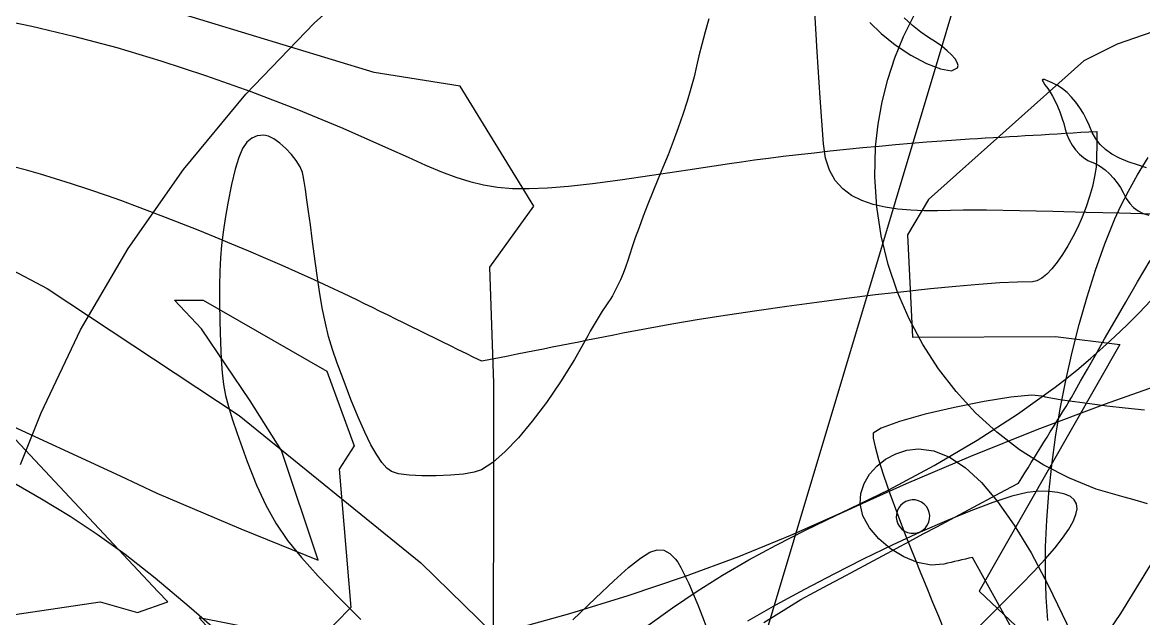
# Model space of a CAD drawing. Extents: x -75 to 75, y -75 to 75.
# Drawn here: x -40.25 to -2.49, y 26.54 to 46.63 of the extents above; entities that cross this region are included whole.
import ezdxf

# ---------------------------------------------------------------- set-up
doc = ezdxf.new("R2010")
doc.units = 0
for name, color, linetype in [('butterfly', 7, 'CONTINUOUS'), ('cat', 7, 'CONTINUOUS'), ('crown', 7, 'CONTINUOUS'), ('darth', 7, 'CONTINUOUS'), ('hellokitty', 7, 'CONTINUOUS'), ('ironman', 7, 'CONTINUOUS'), ('jackskellington', 7, 'CONTINUOUS'), ('mushroom', 7, 'CONTINUOUS'), ('skullbones', 7, 'CONTINUOUS'), ('star', 7, 'CONTINUOUS'), ('thundercats', 7, 'CONTINUOUS'), ('wolf', 7, 'CONTINUOUS')]:
    doc.layers.add(name, color=color, linetype=linetype)

msp = doc.modelspace()

# ---------------------------------------------------------------- linework, layer by layer
at = {"layer": 'butterfly', "color": 7}
for points in [[(-46.224258, 41.264339), (-39.412116, 37.661541), (-32.953929, 33.385564), (-26.827814, 28.416892), (-21.011893, 22.736018), (-15.484285, 16.323427), (-10.223111, 9.159608), (-5.206491, 1.225043), (-4.764156, 0.482658), (-4.337767, -0.215814), (-3.937639, -0.854652), (-3.574085, -1.418165), (-3.257419, -1.890634), (-2.997955, -2.256365), (-2.806006, -2.499641), (-2.691887, -2.604769), (-2.444586, -2.319922)], [(-6.909248, 26.163771), (-7.133199, 26.570162), (-7.357151, 26.976554), (-7.581102, 27.382954), (-7.805053, 27.789345), (-8.029004, 28.19574), (-8.252955, 28.602137), (-8.373348, 28.573607), (-8.493742, 28.54508), (-8.614136, 28.516553), (-8.734529, 28.488023), (-8.854923, 28.459493), (-8.975316, 28.430961), (-9.09571, 28.402434), (-9.216103, 28.373904), (-9.644556, 28.343678), (-10.1036, 28.432183), (-10.567165, 28.620665), (-11.009185, 28.890362), (-11.403592, 29.222518), (-11.724319, 29.598381), (-11.945297, 29.999185), (-12.04046, 30.406186), (-12.01528, 30.755001), (-11.905765, 31.090437), (-11.722602, 31.402425), (-11.476477, 31.680888), (-11.178075, 31.915753), (-10.838083, 32.096946), (-10.467187, 32.214398), (-10.076073, 32.258024), (-9.554378, 32.191332), (-9.027574, 31.981751), (-8.494624, 31.628194), (-7.954497, 31.129567), (-7.406155, 30.484793), (-6.848566, 29.692785), (-6.280696, 28.752454), (-5.70151, 27.662715), (-4.6193, 25.411778)], [(-42.380611, 23.162846), (-38.859804, 21.161252), (-35.239178, 19.256715), (-31.732291, 17.548867), (-28.552699, 16.137333), (-25.913954, 15.121739), (-24.029614, 14.601728), (-23.113232, 14.676912), (-23.05955, 15.078195), (-23.356838, 15.743988), (-23.989828, 16.657033), (-24.943251, 17.800084), (-26.201838, 19.155891), (-27.750321, 20.707202), (-29.573432, 22.436778), (-31.655901, 24.327357), (-33.27523, 25.76034), (-34.630007, 26.934342), (-35.782239, 27.896443), (-36.793938, 28.693744), (-37.727117, 29.373326), (-38.643789, 29.98228), (-39.605963, 30.567702), (-40.67565, 31.176673)], [(-9.834098, 29.60185), (-9.767322, 29.694244), (-9.721667, 29.79524), (-9.696944, 29.901573), (-9.692962, 30.00998), (-9.709529, 30.117185), (-9.746454, 30.219928), (-9.803546, 30.314927), (-9.880615, 30.398925), (-9.973003, 30.465704), (-10.074, 30.511359), (-10.180336, 30.536082), (-10.288743, 30.540061), (-10.395951, 30.523495), (-10.498691, 30.486569), (-10.593693, 30.429481), (-10.677687, 30.352409), (-10.744464, 30.260018), (-10.79012, 30.159022), (-10.814842, 30.052689), (-10.818825, 29.944279), (-10.802258, 29.837074), (-10.765333, 29.734331), (-10.708241, 29.639335), (-10.631172, 29.55534), (-10.538783, 29.488563), (-10.437786, 29.442908), (-10.331449, 29.418185), (-10.223043, 29.414206), (-10.115835, 29.430772), (-10.013096, 29.467698), (-9.918095, 29.524795), (-9.834099, 29.601856)]]:
    msp.add_lwpolyline(points, dxfattribs=at)
at = {"layer": 'cat', "color": 7}
msp.add_lwpolyline([(-15.284804, 26.408548), (-14.868269, 26.665977), (-14.451726, 26.923411), (-14.035194, 27.180846), (-13.576753, 27.426309), (-13.118325, 27.671772), (-12.659883, 27.917237), (-12.201444, 28.162703), (-11.743003, 28.408163), (-11.284561, 28.653631), (-10.826122, 28.89908), (-10.367683, 29.144548), (-9.909252, 29.390011), (-9.450811, 29.635474), (-8.992369, 29.880937), (-8.53393, 30.126405), (-8.075491, 30.371868), (-7.617049, 30.617322), (-7.158619, 30.862785), (-6.70018, 31.108248), (-6.593649, 31.280432), (-6.487122, 31.452621), (-6.380594, 31.624805), (-6.274075, 31.796989), (-6.167547, 31.969178), (-6.06102, 32.141359), (-5.954489, 32.31354), (-5.847962, 32.485735), (-5.741443, 32.657916), (-5.634912, 32.830097), (-5.528385, 33.002292), (-5.421857, 33.174473), (-5.315338, 33.346654), (-5.20881, 33.518849), (-5.102283, 33.691027), (-4.995752, 33.863211), (-4.920478, 33.991859), (-4.790687, 34.220992), (-4.610352, 34.541749), (-4.383485, 34.945251), (-4.11407, 35.422593), (-3.806121, 35.964906), (-3.46363, 36.563293), (-3.090591, 37.208893), (-2.691004, 37.892791), (-2.268876, 38.606127)], dxfattribs=at)
at = {"layer": 'crown', "color": 7}
for points in [[(-2.364313, 30.401363), (-2.58896, 30.477834), (-2.848343, 30.552451), (-3.143229, 30.627206), (-4.086048, 30.903786), (-4.990348, 31.26649), (-5.852401, 31.710064), (-6.668478, 32.229232), (-7.434851, 32.818754), (-8.147792, 33.473355), (-8.803573, 34.187789), (-9.398465, 34.956788), (-9.928741, 35.775089), (-10.390672, 36.637444), (-10.78053, 37.538579), (-11.094587, 38.473249), (-11.329115, 39.436194), (-11.480385, 40.42214), (-11.544669, 41.425841), (-11.518239, 42.44203), (-11.435179, 43.205478), (-11.296984, 43.961647), (-11.105683, 44.707631), (-10.863307, 45.440545), (-10.571885, 46.157477), (-10.233446, 46.855542)], [(-4.334029, 25.130939), (-3.252476, 26.706826), (-2.256005, 28.33938)]]:
    msp.add_lwpolyline(points, dxfattribs=at)
at = {"layer": 'darth', "color": 7}
msp.add_lwpolyline([(-2.462116, 33.558597), (-3.11415, 33.630346), (-3.730984, 33.702434), (-4.298507, 33.772908), (-4.802608, 33.839826), (-5.229175, 33.901243), (-5.564098, 33.955212), (-5.793265, 33.999781), (-5.902564, 34.033015), (-6.268252, 34.072222), (-6.95815, 34.006196), (-7.859654, 33.859638), (-8.860155, 33.657237), (-9.847049, 33.423709), (-10.70773, 33.183738), (-11.32959, 32.962033), (-11.600025, 32.783293), (-11.598953, 32.624213), (-11.536053, 32.324109), (-11.417138, 31.900392), (-11.248012, 31.370475), (-11.034477, 30.751784), (-10.782334, 30.06172), (-10.497385, 29.317714), (-10.185432, 28.537172), (-9.989359, 28.056562), (-9.793286, 27.575957), (-9.597213, 27.095347), (-9.40114, 26.614742), (-9.205068, 26.134132)], dxfattribs=at)
at = {"layer": 'hellokitty', "color": 7}
for points in [[(-41.298932, 46.789279), (-39.936124, 46.509665), (-38.526085, 46.174114), (-37.075762, 45.784176), (-35.5921, 45.341392), (-34.082047, 44.847294), (-32.552541, 44.303424), (-31.010535, 43.71133), (-29.46297, 43.072554), (-27.91679, 42.388625), (-27.255513, 42.086303), (-26.66951, 41.823718), (-26.141055, 41.600076), (-25.65242, 41.414586), (-25.185879, 41.266464), (-24.723705, 41.15491), (-24.248169, 41.079142), (-23.741547, 41.038361), (-23.186109, 41.031785), (-22.56413, 41.058624), (-21.857882, 41.118083), (-21.049638, 41.209368), (-20.12167, 41.331691), (-19.056253, 41.484266), (-17.835659, 41.666297), (-16.442161, 41.876998), (-16.031987, 41.936999), (-15.589702, 41.997908), (-15.119454, 42.059288), (-14.625392, 42.120728), (-14.111665, 42.18179), (-13.582423, 42.24205), (-13.041815, 42.301088), (-12.493989, 42.358475), (-11.943095, 42.413785), (-11.393282, 42.466594), (-10.848698, 42.516474), (-10.313494, 42.562999), (-9.791818, 42.60575), (-9.28782, 42.644296), (-8.805647, 42.678216), (-8.34945, 42.707076), (-8.081676, 42.722937), (-7.813903, 42.738798), (-7.546129, 42.754659), (-7.278356, 42.770519), (-7.010582, 42.786409), (-6.742809, 42.802269), (-6.475035, 42.81813), (-6.207262, 42.833991), (-5.939488, 42.849852), (-5.671715, 42.865741), (-5.403941, 42.881602), (-5.136168, 42.897463), (-4.868394, 42.913324), (-4.600621, 42.929213), (-4.332847, 42.945074), (-4.065074, 42.960935), (-4.06561, 42.903751), (-4.066147, 42.84657), (-4.066683, 42.789386), (-4.067219, 42.732205), (-4.067755, 42.675021), (-4.068291, 42.61784), (-4.068828, 42.560656), (-4.069364, 42.503475), (-4.0699, 42.446288), (-4.070436, 42.38911), (-4.070973, 42.331926), (-4.071509, 42.274743), (-4.072045, 42.217559), (-4.072581, 42.160378), (-4.073117, 42.103194), (-4.073654, 42.046013), (-4.091761, 41.751991), (-4.139007, 41.43659), (-4.212493, 41.105386), (-4.30932, 40.763934), (-4.426589, 40.417808), (-4.561399, 40.072571), (-4.710852, 39.733786), (-4.872049, 39.407029), (-5.04209, 39.09786), (-5.218075, 38.811842), (-5.397106, 38.554543), (-5.576283, 38.331534), (-5.752706, 38.148383), (-5.923477, 38.010647), (-6.085696, 37.923892), (-6.236464, 37.893697), (-6.733964, 37.882831), (-7.337688, 37.851663), (-8.035293, 37.801757), (-8.814436, 37.734676), (-9.662772, 37.651965), (-10.567959, 37.55518), (-11.517653, 37.445881), (-12.499512, 37.325626), (-13.50119, 37.195959), (-14.510345, 37.058443), (-15.514634, 36.914631), (-16.501713, 36.766081), (-17.459239, 36.614344), (-18.374868, 36.460976), (-19.236257, 36.307532), (-20.031063, 36.155572), (-20.327923, 36.096503), (-20.624783, 36.037434), (-20.921642, 35.978365), (-21.218502, 35.919301), (-21.515362, 35.860232), (-21.812222, 35.801166), (-22.109082, 35.742097), (-22.405942, 35.683025), (-22.702802, 35.623961), (-22.999662, 35.564892), (-23.296522, 35.505826), (-23.593382, 35.446757), (-23.890241, 35.387688), (-24.187101, 35.328619), (-24.483961, 35.269555), (-24.780821, 35.210486), (-25.043891, 35.339724), (-25.30696, 35.468962), (-25.570029, 35.5982), (-25.833099, 35.727435), (-26.096168, 35.856676), (-26.359238, 35.985914), (-26.622307, 36.115149), (-26.885377, 36.24439), (-27.148446, 36.373631), (-27.411515, 36.502869), (-27.674585, 36.632107), (-27.937654, 36.761345), (-28.200724, 36.890583), (-28.463793, 37.019821), (-28.726861, 37.149056), (-28.989932, 37.278297), (-29.440437, 37.496401), (-29.920952, 37.723026), (-30.427174, 37.956373), (-30.954797, 38.194653), (-31.499514, 38.43606), (-32.057021, 38.6788), (-32.623009, 38.921076), (-33.193177, 39.161086), (-33.763215, 39.397041), (-34.32882, 39.627137), (-34.885684, 39.849579), (-35.4295, 40.062569), (-35.955969, 40.26431), (-36.460777, 40.453001), (-36.939624, 40.62685), (-37.388202, 40.784059), (-38.015889, 40.997278), (-38.596415, 41.189316), (-39.135118, 41.361243), (-39.637335, 41.514114), (-40.108403, 41.64898), (-40.553665, 41.766915)], [(-5.711778, 26.473391), (-5.771602, 27.263738), (-5.797827, 28.094064), (-5.791285, 28.958846), (-5.752812, 29.852576), (-5.68324, 30.769722), (-5.583401, 31.704772), (-5.454133, 32.652198), (-5.296265, 33.60649), (-5.110633, 34.562117), (-4.898069, 35.51357), (-4.659406, 36.45532), (-4.39548, 37.38185), (-4.107125, 38.287634), (-3.795171, 39.167165), (-3.460453, 40.01491), (-3.261081, 40.451234), (-3.003486, 40.946887), (-2.693534, 41.49374), (-2.33709, 42.083664)]]:
    msp.add_lwpolyline(points, dxfattribs=at)
at = {"layer": 'ironman', "color": 7}
for points in [[(-7.786601, 40.307132), (-8.163246, 40.308825), (-8.568033, 40.301713), (-8.993965, 40.291694), (-9.434045, 40.284582), (-9.881274, 40.286275), (-10.328656, 40.30239), (-10.769193, 40.338828), (-11.195887, 40.401391), (-11.60174, 40.495873), (-11.979756, 40.62808), (-12.322936, 40.803817), (-12.624283, 41.028881), (-12.8768, 41.309082), (-13.073488, 41.650213), (-13.20735, 42.058089), (-13.271389, 42.538502), (-13.378824, 44.088768), (-13.480623, 45.640022), (-13.579134, 47.19196)], [(-2.172881, 40.169545), (-3.299916, 40.199069), (-4.425423, 40.230751), (-5.548784, 40.261448), (-6.66938, 40.288005), (-7.786601, 40.30714)]]:
    msp.add_lwpolyline(points, dxfattribs=at)
at = {"layer": 'jackskellington', "color": 7}
for points in [[(-17.131925, 46.751377), (-17.254743, 46.311649), (-17.367002, 45.890963), (-17.464873, 45.502738), (-17.54453, 45.160397), (-17.630588, 44.802528), (-17.739257, 44.40519), (-17.867261, 43.978219), (-18.011326, 43.53145), (-18.168175, 43.074713), (-18.334535, 42.617843), (-18.50713, 42.170676), (-18.682685, 41.743041), (-18.850075, 41.34234), (-19.018284, 40.928023), (-19.182766, 40.512053), (-19.338979, 40.106392), (-19.482381, 39.723005), (-19.608429, 39.373859), (-19.712579, 39.070914), (-19.790288, 38.826139), (-19.859016, 38.609734), (-19.937424, 38.388102), (-20.022775, 38.167503), (-20.112331, 37.954203), (-20.203353, 37.754465), (-20.293104, 37.574546), (-20.378846, 37.420718), (-20.45784, 37.299238), (-20.538561, 37.183863), (-20.629253, 37.047544), (-20.726828, 36.895316), (-20.828204, 36.732203), (-20.930294, 36.563253), (-21.030014, 36.393491), (-21.124278, 36.227954), (-21.210002, 36.071682), (-21.657811, 35.277124), (-22.12493, 34.523529), (-22.601602, 33.823231), (-23.078068, 33.188553), (-23.544571, 32.631833), (-23.991352, 32.16539), (-24.408655, 31.801552), (-24.78672, 31.552649), (-25.031945, 31.471039), (-25.395228, 31.409085), (-25.836607, 31.367562), (-26.316125, 31.347242), (-26.793822, 31.348935), (-27.229739, 31.373376), (-27.583916, 31.421356), (-27.816395, 31.493662), (-27.973394, 31.609884), (-28.140348, 31.797502), (-28.319084, 32.059991), (-28.511424, 32.400845), (-28.719193, 32.823541), (-28.94422, 33.331558), (-29.188325, 33.92839), (-29.453338, 34.617509), (-29.645604, 35.142832), (-29.804332, 35.611019), (-29.936155, 36.050899), (-30.047712, 36.491301), (-30.145634, 36.961046), (-30.236558, 37.488973), (-30.32712, 38.103904), (-30.423953, 38.834674), (-30.489054, 39.33666), (-30.552754, 39.815388), (-30.613452, 40.259636), (-30.669535, 40.658174), (-30.719403, 40.999792), (-30.761446, 41.273257), (-30.794057, 41.467347), (-30.815619, 41.570841), (-30.89652, 41.765213), (-31.026394, 41.974035), (-31.192419, 42.184869), (-31.381785, 42.385269), (-31.581674, 42.562795), (-31.779269, 42.70501), (-31.961757, 42.799459), (-32.116322, 42.833709), (-32.338922, 42.811442), (-32.528987, 42.736839), (-32.69269, 42.598251), (-32.836194, 42.384022), (-32.965678, 42.082496), (-33.08731, 41.682011), (-33.207257, 41.170909), (-33.331695, 40.537535), (-33.421868, 40.025615), (-33.492824, 39.562906), (-33.54609, 39.126839), (-33.583189, 38.69483), (-33.605653, 38.244316), (-33.614995, 37.752713), (-33.612737, 37.197449), (-33.600404, 36.555952), (-33.5811, 35.846313), (-33.558043, 35.279554), (-33.525364, 34.818124), (-33.477251, 34.424472), (-33.407872, 34.061032), (-33.311403, 33.690262), (-33.18201, 33.274597), (-33.01387, 32.776489), (-32.678616, 31.831973), (-32.366277, 31.039558), (-32.052189, 30.35938), (-31.71168, 29.751574), (-31.320085, 29.176279), (-30.852737, 28.593631), (-30.284968, 27.963759), (-29.592109, 27.246807), (-28.850836, 26.5094)], [(-21.711842, 26.498814), (-20.947219, 27.226597), (-20.33071, 27.814494), (-19.835082, 28.261461), (-19.439809, 28.577547), (-19.124363, 28.772791), (-18.868218, 28.857238), (-18.650847, 28.840953), (-18.451722, 28.733943), (-18.250317, 28.546271), (-18.173559, 28.438993), (-18.071988, 28.258585), (-17.94997, 28.014742), (-17.811871, 27.717153), (-17.662057, 27.375515), (-17.504893, 26.999516), (-17.344744, 26.59885), (-17.185976, 26.183208)]]:
    msp.add_lwpolyline(points, dxfattribs=at)
at = {"layer": 'mushroom', "color": 7}
msp.add_lwpolyline([(-23.834321, 26.147481), (-21.812165, 26.710904), (-19.851247, 27.313804), (-17.954647, 27.955089), (-16.125447, 28.633667), (-14.366728, 29.348451), (-12.681569, 30.098341), (-11.073052, 30.882255), (-9.544257, 31.699097), (-8.098265, 32.547773), (-6.738157, 33.4272), (-5.467014, 34.33628), (-5.073229, 34.641348), (-4.673634, 34.967157), (-4.269814, 35.312044), (-3.863352, 35.674341), (-3.455833, 36.052378), (-3.048841, 36.44448), (-2.64396, 36.848989), (-2.242773, 37.264228)], dxfattribs=at)
at = {"layer": 'skullbones', "color": 7}
for points in [[(-40.314169, 31.728826), (-39.622834, 33.476569), (-38.299187, 36.274134), (-36.689894, 39.017246), (-34.822364, 41.675176), (-32.724, 44.21716), (-30.422198, 46.612459), (-27.94437, 48.830324)], [(-11.707972, 46.634802), (-11.33166, 46.256161), (-10.853666, 45.879161), (-10.325864, 45.534615), (-9.800123, 45.253341), (-9.328318, 45.066146), (-8.962319, 45.003848), (-8.753998, 45.097253), (-8.736892, 45.178208), (-8.767579, 45.281256), (-8.842052, 45.402168), (-8.956303, 45.536726), (-9.106325, 45.680705), (-9.288112, 45.829873), (-9.497656, 45.980021), (-9.73095, 46.126918), (-9.995616, 46.303911), (-10.270438, 46.526369), (-10.549222, 46.78736)], [(-2.387809, 41.733432), (-2.660647, 41.824045), (-3.007258, 41.938506), (-3.305664, 42.061213), (-3.560229, 42.195695), (-3.775323, 42.345467), (-3.95531, 42.514044), (-4.104557, 42.704945), (-4.227432, 42.921695), (-4.328301, 43.167804), (-4.408902, 43.364916), (-4.512308, 43.563843), (-4.634244, 43.759141), (-4.770425, 43.945396), (-4.916571, 44.117168), (-5.068403, 44.269035), (-5.221639, 44.395563), (-5.371998, 44.491327), (-5.572007, 44.595546), (-5.722974, 44.66786), (-5.826997, 44.707718), (-5.886171, 44.714576), (-5.902594, 44.687878), (-5.878362, 44.62707), (-5.815572, 44.531609), (-5.716321, 44.400937), (-5.637478, 44.287992), (-5.555504, 44.147324), (-5.472792, 43.984535), (-5.391742, 43.805228), (-5.314747, 43.615013), (-5.244205, 43.419484), (-5.182511, 43.224242), (-5.132064, 43.034902), (-5.075175, 42.850735), (-4.995021, 42.670331), (-4.895294, 42.498246), (-4.779685, 42.339047), (-4.651881, 42.197295), (-4.515576, 42.077559), (-4.374461, 41.984401), (-4.232223, 41.922377), (-4.086861, 41.862193), (-3.936786, 41.774298), (-3.786315, 41.66289), (-3.639771, 41.532159), (-3.501472, 41.386301), (-3.375735, 41.229513), (-3.266881, 41.065979), (-3.179227, 40.899905), (-3.074719, 40.698833), (-2.957669, 40.529537), (-2.825558, 40.390477), (-2.67586, 40.280128), (-2.506052, 40.19696), (-2.31361, 40.139452)]]:
    msp.add_lwpolyline(points, dxfattribs=at)
at = {"layer": 'star', "color": 7}
msp.add_lwpolyline([(47.49093, -73.695502), (0.780248, -39.238596), (-45.095722, -74.904175), (-28.237284, -17.734166), (-74.804253, 16.935468), (-17.674481, 17.811548), (-0.578486, 74.904172), (17.871219, 18.275578), (75.004095, 18.891136), (29.276864, -16.983342), (47.49093, -73.695502)], dxfattribs=at)
at = {"layer": 'thundercats', "color": 7}
for points in [[(-19.184438, 26.305946), (-18.355549, 26.905533), (-17.521458, 27.467564), (-16.669506, 28.000871), (-15.787032, 28.514301), (-14.86138, 29.016699), (-13.879888, 29.51691), (-12.829897, 30.023769), (-11.698749, 30.546126), (-10.473784, 31.092813), (-8.309716, 32.016659), (-6.07844, 32.911769), (-3.775494, 33.779332), (-1.396416, 34.620529)], [(-8.025934, 26.272833), (-7.692195, 26.610684), (-7.389036, 26.914299), (-7.119796, 27.180183), (-6.62163, 27.675404), (-6.18268, 28.12854), (-5.802526, 28.540979), (-5.480746, 28.914128), (-5.216919, 29.249377), (-5.010623, 29.548137), (-4.861438, 29.811798), (-4.768941, 30.041764), (-4.732713, 30.239438), (-4.75233, 30.406212), (-4.827374, 30.543487), (-4.957422, 30.652665), (-5.142053, 30.735147), (-5.380846, 30.792331), (-5.673379, 30.825611), (-6.019232, 30.836392), (-6.407109, 30.790951), (-6.92839, 30.660096), (-7.566513, 30.452008), (-8.304913, 30.174868), (-9.127025, 29.836865), (-10.016288, 29.446185), (-10.956135, 29.011009), (-11.930004, 28.539523), (-12.92133, 28.039919), (-13.91355, 27.520368), (-14.8901, 26.98907), (-15.834416, 26.4542)]]:
    msp.add_lwpolyline(points, dxfattribs=at)
at = {"layer": 'wolf', "color": 7}
for points in [[(-13.770283, -10.783174), (-12.619192, -4.303013), (-12.641787, 0.959783), (-13.02093, 15.520211), (-19.986071, 19.357849), (-22.366194, 19.730453), (-24.122234, 20.080358), (-24.385458, 22.370916), (-24.37146, 34.478472), (-24.504588, 38.383931), (-23.025351, 40.434501), (-25.509832, 44.482558), (-28.406217, 44.943252), (-35.418073, 47.081749)], [(-1.601238, 46.516503), (-3.383132, 45.902506), (-4.507449, 45.342758), (-9.735475, 40.661227), (-10.437183, 39.473989), (-10.277702, 36.029193), (-5.457771, 36.045167), (-3.290093, 35.782031), (-8.024658, 27.459964), (-6.167923, 25.700362)], [(-44.828841, 26.041518), (-37.628319, 27.098375), (-36.379624, 26.747522), (-35.347772, 27.098375), (-35.690127, 27.449231), (-41.151271, 33.281325), (-36.955459, 31.349122), (-35.727471, 30.761061), (-32.891798, 29.563702), (-30.294224, 28.511171), (-31.52103, 32.205929), (-32.584559, 33.876111), (-34.224028, 36.30828), (-35.1282, 37.273127), (-34.162359, 37.273127), (-29.997256, 34.877498), (-29.073328, 32.361179), (-29.581323, 31.571758), (-29.187092, 26.91013), (-30.195153, 25.878537)], [(-32.365515, 26.186899), (-34.29521, 26.565043), (-32.97951, 25.116241)]]:
    msp.add_lwpolyline(points, dxfattribs=at)

doc.saveas('drawing.dxf')
